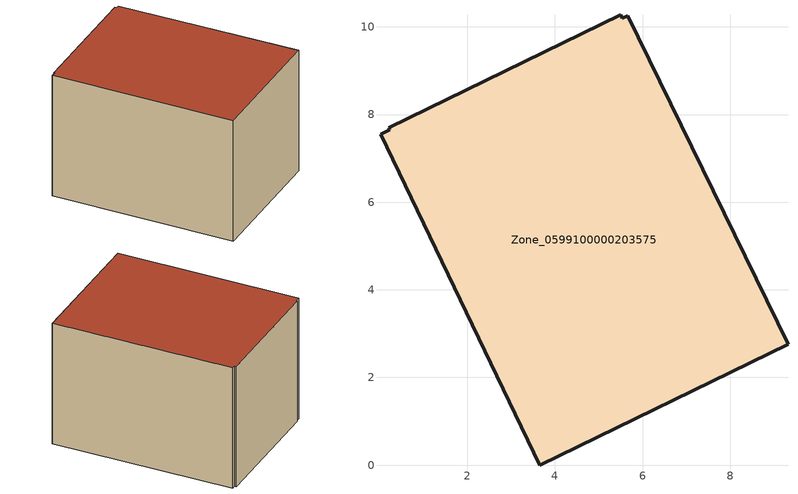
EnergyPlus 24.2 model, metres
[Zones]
Zone_0599100000203575
 floor ground (C_G): 5.66,10.25 9.32,2.76 3.66,0 0.02,7.55 0.23,7.65 0.21,7.69 5.5,10.27 5.53,10.19 z0
 wall outside (C_F): 5.5,10.27 0.21,7.69 0.23,7.65 0.02,7.55 3.66,0 9.32,2.76 5.66,10.25 5.53,10.19 5.5,10.27 z0:5.85
 roof outside (C_R): 9.32,2.76 5.66,10.25 5.53,10.19 5.5,10.27 0.21,7.69 0.23,7.65 0.02,7.55 3.66,0 z5.85
[BUILDING]
Pand.0599100000203575: North Axis=0; Terrain=City; Loads Convergence Tolerance Value=0.04; Temperature Convergence Tolerance Value=0.4; Solar Distribution=FullExterior; Maximum Number of Warmup Days=25; Minimum Number of Warmup Days=1
[Site:Location]
Rotterdam.The.Hague.AP_ZH_NLD Design_Conditions: Latitude=51.96; Longitude=4.45; Time Zone=1; Elevation=-4.5
[SITE:GROUNDTEMPERATURE:BUILDINGSURFACE]
18, 18, 18, 18, 18, 18, 18, 18, 18, 18, 18, 18
[MATERIAL] Thermal Absorptance=0.9; Solar Absorptance=0.7; Visible Absorptance=0.7
Name | Roughness | Thickness | Conductivity | Density | Specific Heat
G.TC.1946-1964 | MediumSmooth | 0.15 | 1 | 540 | 1210
F.TC.1946-1964 | Rough | 0.3 | 0.857143 | 1920 | 840
R.TC.1946-1964 | MediumRough | 0.2 | 0.235294 | 1500 | 1000
[CONSTRUCTION]
C_G: G.TC.1946-1964
C_F: F.TC.1946-1964
C_R: R.TC.1946-1964
[ZONE]
Zone_0599100000203575: Type=1; Multiplier=1; Ceiling Height=Autocalculate; Volume=Autocalculate; Floor Area=autocalculate; Part of Total Floor Area=Yes
[ZONEINFILTRATION:DESIGNFLOWRATE]
Infil_Zone_0599100000203575: Zone or ZoneList or Space or SpaceList=Zone_0599100000203575; Schedule=AlwaysOn; Design Flow Rate Calculation Method=Flow/Area; Flow Rate per Floor Area=0.003; Constant Term Coefficient=1; Temperature Term Coefficient=0; Velocity Term Coefficient=0; Velocity Squared Term Coefficient=0
[HVACTEMPLATE:ZONE:IDEALLOADSAIRSYSTEM]
Zone_0599100000203575: Maximum Heating Supply Air Temperature=50; Minimum Cooling Supply Air Temperature=13; Maximum Heating Supply Air Humidity Ratio=0.0156; Minimum Cooling Supply Air Humidity Ratio=0.0077; Heating Limit=NoLimit; Cooling Limit=NoLimit; Dehumidification Control Type=ConstantSensibleHeatRatio; Cooling Sensible Heat Ratio=0.7; Dehumidification Setpoint=60; Humidification Control Type=None; Humidification Setpoint=30; Outdoor Air Method=None; Outdoor Air Flow Rate per Person=0.00944; Outdoor Air Flow Rate per Zone Floor Area=0; Outdoor Air Flow Rate per Zone=0; Demand Controlled Ventilation Type=None; Outdoor Air Economizer Type=NoEconomizer; Heat Recovery Type=None; Sensible Heat Recovery Effectiveness=0.7; Latent Heat Recovery Effectiveness=0.65
[ZONECONTROL:THERMOSTAT]
ThermostatControl_Zone_0599100000203575: Zone or ZoneList=Zone_0599100000203575; Control Type Schedule=DualSetpointControlType; Control 1=Thermostat_Zone_0599100000203575; Temperature Difference Between Cutout And Setpoint=0
[THERMOSTATSETPOINT:DUALSETPOINT]
Thermostat_Zone_0599100000203575: Heating Setpoint Temperature Schedule=HeatingSetpoint_Zone_0599100000203575; Cooling Setpoint Temperature Schedule=CoolingSetpoint_Zone_0599100000203575
[SCHEDULE:COMPACT]
HeatingSetpoint_Zone_0599100000203575: Through: 12/31, For: AllDays, Until: 24:00, 21
CoolingSetpoint_Zone_0599100000203575: Through: 12/31, For: AllDays, Until: 24:00, 24
DualSetpointControlType: Through: 12/31, For: AllDays, Until: 24:00, 4
AlwaysOn: Through: 12/31, For: AllDays, Until: 24:00, 1
